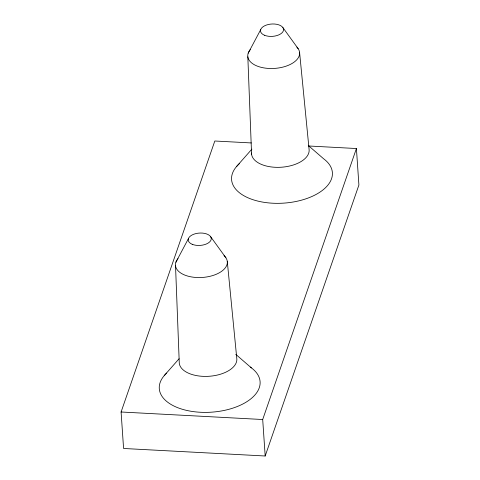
<?xml version="1.0" encoding="UTF-8"?>
<svg xmlns="http://www.w3.org/2000/svg" width="480" height="480" viewBox="0 0 480 480"><rect width="100%" height="100%" fill="white"/><g stroke="black" fill="none" stroke-linecap="round" stroke-linejoin="round"><path stroke-width="0.72" d="M308.718 145.992L356.418 148.53L358.908 185.01L265.188 456L123.582 448.476L121.092 411.996L214.812 141.006L251.334 142.944M265.188 456L262.698 419.52L356.418 148.53M248.208 53.16L260.712 29.592M175.908 262.212L188.412 238.644M236.538 166.56L251.88 149.142M164.238 375.606L179.088 358.752M121.092 411.996L262.698 419.52M308.604 145.77L323.658 158.814A50.526 27.072 -3.9 0 1 315.726 194.634A50.526 27.072 -3.9 0 1 249.348 198.372A50.526 27.072 -3.9 0 1 239.502 163.554M235.746 354.336L251.364 367.866M282.918 27.618L298.182 48.72M210.624 236.67L225.882 257.766M299.562 52.218L309.072 149.238A28.872 15.468 -3.9 0 1 281.232 167.238A28.872 15.468 -3.9 0 1 251.508 153.006M227.268 261.264L236.772 358.29A28.872 15.468 -3.9 0 1 210.186 376.194A28.872 15.468 -3.9 0 1 179.286 363.396L175.53 265.86M247.83 56.814L251.586 154.35M296.85 47.106A25.986 13.92 -3.9 0 1 273.942 68.448A25.986 13.92 -3.9 0 1 250.32 49.602M250.278 367.092A50.526 27.072 -3.9 0 1 244.596 403.044A50.526 27.072 -3.9 0 1 178.056 407.82A50.526 27.072 -3.9 0 1 166.668 373.098M224.022 255.642A25.986 13.92 -3.9 0 1 202.212 277.464A25.986 13.92 -3.9 0 1 178.026 258.648M264.516 35.256A11.55 6.186 -3.9 0 0 283.368 30.798A11.55 6.186 -3.9 0 0 268.23 24.528A11.55 6.186 -3.9 0 0 264.516 35.256M192.222 244.308A11.55 6.186 -3.9 0 0 211.068 239.844A11.55 6.186 -3.9 0 0 195.93 233.58A11.55 6.186 -3.9 0 0 192.222 244.308"/></g></svg>
